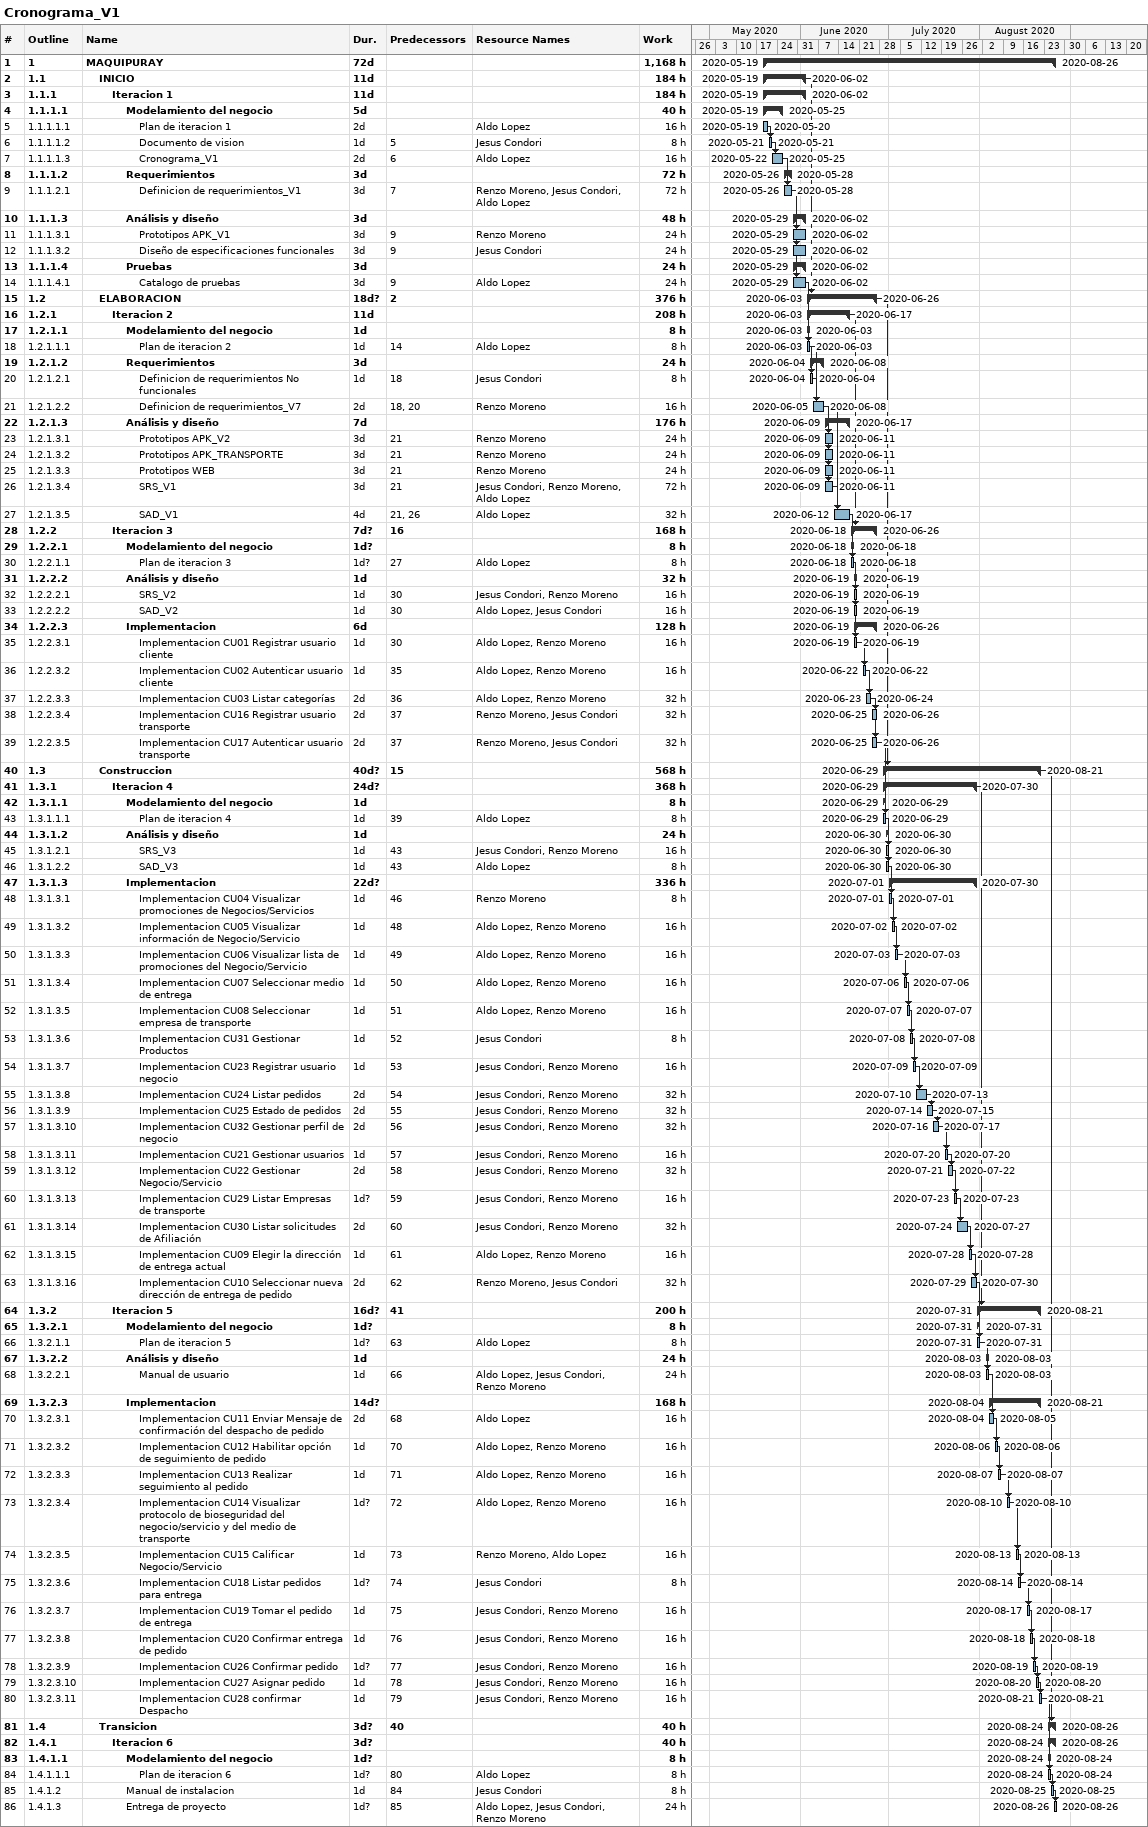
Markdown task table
Cronograma_V1

| ID | WBS | Task | Duration | Start | Finish | Predecessors | Resources | Work (h) |
|---|---|---|---|---|---|---|---|---|
| 1 | 1 | **MAQUIPURAY** | 72d | 2020-05-19 | 2020-08-26 |  |  | 1168 |
| 2 | 1.1 | **INICIO** | 11d | 2020-05-19 | 2020-06-02 |  |  | 184 |
| 3 | 1.1.1 | **Iteracion 1** | 11d | 2020-05-19 | 2020-06-02 |  |  | 184 |
| 4 | 1.1.1.1 | **Modelamiento del negocio** | 5d | 2020-05-19 | 2020-05-25 |  |  | 40 |
| 5 | 1.1.1.1.1 | Plan de iteracion 1 | 2d | 2020-05-19 | 2020-05-20 |  | Aldo Lopez | 16 |
| 6 | 1.1.1.1.2 | Documento de vision | 1d | 2020-05-21 | 2020-05-21 | 5 | Jesus Condori | 8 |
| 7 | 1.1.1.1.3 | Cronograma_V1 | 2d | 2020-05-22 | 2020-05-25 | 6 | Aldo Lopez | 16 |
| 8 | 1.1.1.2 | **Requerimientos** | 3d | 2020-05-26 | 2020-05-28 |  |  | 72 |
| 9 | 1.1.1.2.1 | Definicion de requerimientos_V1 | 3d | 2020-05-26 | 2020-05-28 | 7 | Renzo Moreno, Jesus Condori, Aldo Lopez | 72 |
| 10 | 1.1.1.3 | **Análisis y diseño** | 3d | 2020-05-29 | 2020-06-02 |  |  | 48 |
| 11 | 1.1.1.3.1 | Prototipos APK_V1 | 3d | 2020-05-29 | 2020-06-02 | 9 | Renzo Moreno | 24 |
| 12 | 1.1.1.3.2 | Diseño de especificaciones funcionales | 3d | 2020-05-29 | 2020-06-02 | 9 | Jesus Condori | 24 |
| 13 | 1.1.1.4 | **Pruebas** | 3d | 2020-05-29 | 2020-06-02 |  |  | 24 |
| 14 | 1.1.1.4.1 | Catalogo de pruebas | 3d | 2020-05-29 | 2020-06-02 | 9 | Aldo Lopez | 24 |
| 15 | 1.2 | **ELABORACION** | 18d? | 2020-06-03 | 2020-06-26 | 2 |  | 376 |
| 16 | 1.2.1 | **Iteracion 2** | 11d | 2020-06-03 | 2020-06-17 |  |  | 208 |
| 17 | 1.2.1.1 | **Modelamiento del negocio** | 1d | 2020-06-03 | 2020-06-03 |  |  | 8 |
| 18 | 1.2.1.1.1 | Plan de iteracion 2 | 1d | 2020-06-03 | 2020-06-03 | 14 | Aldo Lopez | 8 |
| 19 | 1.2.1.2 | **Requerimientos** | 3d | 2020-06-04 | 2020-06-08 |  |  | 24 |
| 20 | 1.2.1.2.1 | Definicion de requerimientos No funcionales | 1d | 2020-06-04 | 2020-06-04 | 18 | Jesus Condori | 8 |
| 21 | 1.2.1.2.2 | Definicion de requerimientos_V7 | 2d | 2020-06-05 | 2020-06-08 | 18, 20 | Renzo Moreno | 16 |
| 22 | 1.2.1.3 | **Análisis y diseño** | 7d | 2020-06-09 | 2020-06-17 |  |  | 176 |
| 23 | 1.2.1.3.1 | Prototipos APK_V2 | 3d | 2020-06-09 | 2020-06-11 | 21 | Renzo Moreno | 24 |
| 24 | 1.2.1.3.2 | Prototipos APK_TRANSPORTE | 3d | 2020-06-09 | 2020-06-11 | 21 | Renzo Moreno | 24 |
| 25 | 1.2.1.3.3 | Prototipos WEB | 3d | 2020-06-09 | 2020-06-11 | 21 | Renzo Moreno | 24 |
| 26 | 1.2.1.3.4 | SRS_V1 | 3d | 2020-06-09 | 2020-06-11 | 21 | Jesus Condori, Renzo Moreno, Aldo Lopez | 72 |
| 27 | 1.2.1.3.5 | SAD_V1 | 4d | 2020-06-12 | 2020-06-17 | 21, 26 | Aldo Lopez | 32 |
| 28 | 1.2.2 | **Iteracion 3** | 7d? | 2020-06-18 | 2020-06-26 | 16 |  | 168 |
| 29 | 1.2.2.1 | **Modelamiento del negocio** | 1d? | 2020-06-18 | 2020-06-18 |  |  | 8 |
| 30 | 1.2.2.1.1 | Plan de iteracion 3 | 1d? | 2020-06-18 | 2020-06-18 | 27 | Aldo Lopez | 8 |
| 31 | 1.2.2.2 | **Análisis y diseño** | 1d | 2020-06-19 | 2020-06-19 |  |  | 32 |
| 32 | 1.2.2.2.1 | SRS_V2 | 1d | 2020-06-19 | 2020-06-19 | 30 | Jesus Condori, Renzo Moreno | 16 |
| 33 | 1.2.2.2.2 | SAD_V2 | 1d | 2020-06-19 | 2020-06-19 | 30 | Aldo Lopez, Jesus Condori | 16 |
| 34 | 1.2.2.3 | **Implementacion** | 6d | 2020-06-19 | 2020-06-26 |  |  | 128 |
| 35 | 1.2.2.3.1 | Implementacion CU01 Registrar usuario cliente | 1d | 2020-06-19 | 2020-06-19 | 30 | Aldo Lopez, Renzo Moreno | 16 |
| 36 | 1.2.2.3.2 | Implementacion CU02 Autenticar usuario cliente | 1d | 2020-06-22 | 2020-06-22 | 35 | Aldo Lopez, Renzo Moreno | 16 |
| 37 | 1.2.2.3.3 | Implementacion CU03 Listar categorías | 2d | 2020-06-23 | 2020-06-24 | 36 | Aldo Lopez, Renzo Moreno | 32 |
| 38 | 1.2.2.3.4 | Implementacion CU16 Registrar usuario transporte | 2d | 2020-06-25 | 2020-06-26 | 37 | Renzo Moreno, Jesus Condori | 32 |
| 39 | 1.2.2.3.5 | Implementacion CU17 Autenticar usuario transporte | 2d | 2020-06-25 | 2020-06-26 | 37 | Renzo Moreno, Jesus Condori | 32 |
| 40 | 1.3 | **Construccion** | 40d? | 2020-06-29 | 2020-08-21 | 15 |  | 568 |
| 41 | 1.3.1 | **Iteracion 4** | 24d? | 2020-06-29 | 2020-07-30 |  |  | 368 |
| 42 | 1.3.1.1 | **Modelamiento del negocio** | 1d | 2020-06-29 | 2020-06-29 |  |  | 8 |
| 43 | 1.3.1.1.1 | Plan de iteracion 4 | 1d | 2020-06-29 | 2020-06-29 | 39 | Aldo Lopez | 8 |
| 44 | 1.3.1.2 | **Análisis y diseño** | 1d | 2020-06-30 | 2020-06-30 |  |  | 24 |
| 45 | 1.3.1.2.1 | SRS_V3 | 1d | 2020-06-30 | 2020-06-30 | 43 | Jesus Condori, Renzo Moreno | 16 |
| 46 | 1.3.1.2.2 | SAD_V3 | 1d | 2020-06-30 | 2020-06-30 | 43 | Aldo Lopez | 8 |
| 47 | 1.3.1.3 | **Implementacion** | 22d? | 2020-07-01 | 2020-07-30 |  |  | 336 |
| 48 | 1.3.1.3.1 | Implementacion CU04 Visualizar promociones de Negocios/Servicios | 1d | 2020-07-01 | 2020-07-01 | 46 | Renzo Moreno | 8 |
| 49 | 1.3.1.3.2 | Implementacion CU05 Visualizar información de Negocio/Servicio | 1d | 2020-07-02 | 2020-07-02 | 48 | Aldo Lopez, Renzo Moreno | 16 |
| 50 | 1.3.1.3.3 | Implementacion CU06 Visualizar lista de promociones del Negocio/Servicio | 1d | 2020-07-03 | 2020-07-03 | 49 | Aldo Lopez, Renzo Moreno | 16 |
| 51 | 1.3.1.3.4 | Implementacion CU07 Seleccionar medio de entrega | 1d | 2020-07-06 | 2020-07-06 | 50 | Aldo Lopez, Renzo Moreno | 16 |
| 52 | 1.3.1.3.5 | Implementacion CU08 Seleccionar empresa de transporte | 1d | 2020-07-07 | 2020-07-07 | 51 | Aldo Lopez, Renzo Moreno | 16 |
| 53 | 1.3.1.3.6 | Implementacion CU31 Gestionar Productos | 1d | 2020-07-08 | 2020-07-08 | 52 | Jesus Condori | 8 |
| 54 | 1.3.1.3.7 | Implementacion CU23 Registrar usuario negocio | 1d | 2020-07-09 | 2020-07-09 | 53 | Jesus Condori, Renzo Moreno | 16 |
| 55 | 1.3.1.3.8 | Implementacion CU24 Listar pedidos | 2d | 2020-07-10 | 2020-07-13 | 54 | Jesus Condori, Renzo Moreno | 32 |
| 56 | 1.3.1.3.9 | Implementacion CU25 Estado de pedidos | 2d | 2020-07-14 | 2020-07-15 | 55 | Jesus Condori, Renzo Moreno | 32 |
| 57 | 1.3.1.3.10 | Implementacion CU32 Gestionar perfil de negocio | 2d | 2020-07-16 | 2020-07-17 | 56 | Jesus Condori, Renzo Moreno | 32 |
| 58 | 1.3.1.3.11 | Implementacion CU21 Gestionar usuarios | 1d | 2020-07-20 | 2020-07-20 | 57 | Jesus Condori, Renzo Moreno | 16 |
| 59 | 1.3.1.3.12 | Implementacion CU22 Gestionar Negocio/Servicio | 2d | 2020-07-21 | 2020-07-22 | 58 | Jesus Condori, Renzo Moreno | 32 |
| 60 | 1.3.1.3.13 | Implementacion CU29 Listar Empresas de transporte | 1d? | 2020-07-23 | 2020-07-23 | 59 | Jesus Condori, Renzo Moreno | 16 |
| 61 | 1.3.1.3.14 | Implementacion CU30 Listar solicitudes de Afiliación | 2d | 2020-07-24 | 2020-07-27 | 60 | Jesus Condori, Renzo Moreno | 32 |
| 62 | 1.3.1.3.15 | Implementacion CU09 Elegir la dirección de entrega actual | 1d | 2020-07-28 | 2020-07-28 | 61 | Aldo Lopez, Renzo Moreno | 16 |
| 63 | 1.3.1.3.16 | Implementacion CU10 Seleccionar nueva dirección de entrega de pedido | 2d | 2020-07-29 | 2020-07-30 | 62 | Renzo Moreno, Jesus Condori | 32 |
| 64 | 1.3.2 | **Iteracion 5** | 16d? | 2020-07-31 | 2020-08-21 | 41 |  | 200 |
| 65 | 1.3.2.1 | **Modelamiento del negocio** | 1d? | 2020-07-31 | 2020-07-31 |  |  | 8 |
| 66 | 1.3.2.1.1 | Plan de iteracion 5 | 1d? | 2020-07-31 | 2020-07-31 | 63 | Aldo Lopez | 8 |
| 67 | 1.3.2.2 | **Análisis y diseño** | 1d | 2020-08-03 | 2020-08-03 |  |  | 24 |
| 68 | 1.3.2.2.1 | Manual de usuario | 1d | 2020-08-03 | 2020-08-03 | 66 | Aldo Lopez, Jesus Condori, Renzo Moreno | 24 |
| 69 | 1.3.2.3 | **Implementacion** | 14d? | 2020-08-04 | 2020-08-21 |  |  | 168 |
| 70 | 1.3.2.3.1 | Implementacion CU11 Enviar Mensaje de confirmación del despacho de pedido | 2d | 2020-08-04 | 2020-08-05 | 68 | Aldo Lopez | 16 |
| 71 | 1.3.2.3.2 | Implementacion CU12 Habilitar opción de seguimiento de pedido | 1d | 2020-08-06 | 2020-08-06 | 70 | Aldo Lopez, Renzo Moreno | 16 |
| 72 | 1.3.2.3.3 | Implementacion CU13 Realizar seguimiento al pedido | 1d | 2020-08-07 | 2020-08-07 | 71 | Aldo Lopez, Renzo Moreno | 16 |
| 73 | 1.3.2.3.4 | Implementacion CU14 Visualizar protocolo de bioseguridad del negocio/servicio y del medio de transporte | 1d? | 2020-08-10 | 2020-08-10 | 72 | Aldo Lopez, Renzo Moreno | 16 |
| 74 | 1.3.2.3.5 | Implementacion CU15 Calificar Negocio/Servicio | 1d | 2020-08-13 | 2020-08-13 | 73 | Renzo Moreno, Aldo Lopez | 16 |
| 75 | 1.3.2.3.6 | Implementacion CU18 Listar pedidos para entrega | 1d? | 2020-08-14 | 2020-08-14 | 74 | Jesus Condori | 8 |
| 76 | 1.3.2.3.7 | Implementacion CU19 Tomar el pedido de entrega | 1d | 2020-08-17 | 2020-08-17 | 75 | Jesus Condori, Renzo Moreno | 16 |
| 77 | 1.3.2.3.8 | Implementacion CU20 Confirmar entrega de pedido | 1d | 2020-08-18 | 2020-08-18 | 76 | Jesus Condori, Renzo Moreno | 16 |
| 78 | 1.3.2.3.9 | Implementacion CU26 Confirmar pedido | 1d? | 2020-08-19 | 2020-08-19 | 77 | Jesus Condori, Renzo Moreno | 16 |
| 79 | 1.3.2.3.10 | Implementacion CU27 Asignar pedido | 1d | 2020-08-20 | 2020-08-20 | 78 | Jesus Condori, Renzo Moreno | 16 |
| 80 | 1.3.2.3.11 | Implementacion CU28 confirmar Despacho | 1d | 2020-08-21 | 2020-08-21 | 79 | Jesus Condori, Renzo Moreno | 16 |
| 81 | 1.4 | **Transicion** | 3d? | 2020-08-24 | 2020-08-26 | 40 |  | 40 |
| 82 | 1.4.1 | **Iteracion 6** | 3d? | 2020-08-24 | 2020-08-26 |  |  | 40 |
| 83 | 1.4.1.1 | **Modelamiento del negocio** | 1d? | 2020-08-24 | 2020-08-24 |  |  | 8 |
| 84 | 1.4.1.1.1 | Plan de iteracion 6 | 1d? | 2020-08-24 | 2020-08-24 | 80 | Aldo Lopez | 8 |
| 85 | 1.4.1.2 | Manual de instalacion | 1d | 2020-08-25 | 2020-08-25 | 84 | Jesus Condori | 8 |
| 86 | 1.4.1.3 | Entrega de proyecto | 1d? | 2020-08-26 | 2020-08-26 | 85 | Aldo Lopez, Jesus Condori, Renzo Moreno | 24 |
